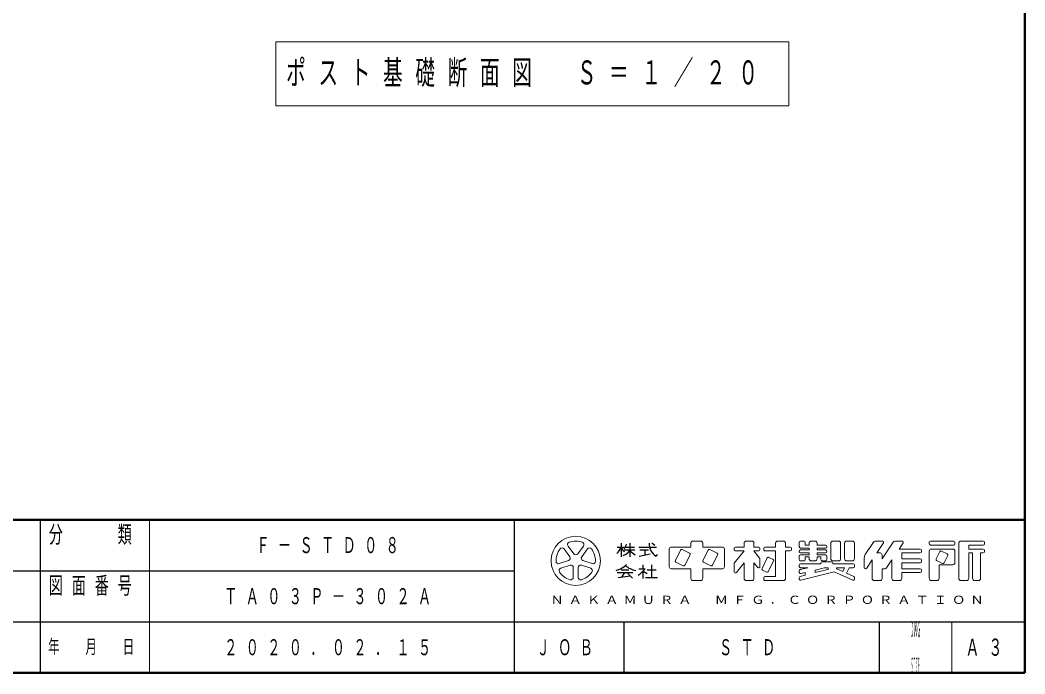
# Model space of a CAD drawing. Units: millimetres on the paper, scale 1:50, with parts at other scales. Extents: x 35 to 420, y -297 to 267.
# Drawn here: x 282.3 to 420, y -297.1 to -207.5 of the extents above; entities that cross this region are included whole.
import ezdxf
from ezdxf.enums import TextEntityAlignment as Align

# ---------------------------------------------------------------- set-up
doc = ezdxf.new("R2010")
doc.units = ezdxf.units.MM
doc.layers.add('1_20', color=7, linetype='Continuous', lineweight=13)
doc.layers.add('NAKAMURA図枠', color=7, linetype='Continuous', lineweight=13)
doc.layers.add('図面情報', color=7, linetype='Continuous')
doc.styles.add('ＭＳ ゴシック', font='')
doc.styles.get('ＭＳ ゴシック').set_extended_font_data('MS Gothic')

msp = doc.modelspace()

# ---------------------------------------------------------------- linework, layer by layer
at = {"layer": '1_20'}
for p, q in [((317.325, -210.485), (317.325, -219.285)), ((387.625, -210.485), (317.325, -210.485)), ((387.625, -219.285), (387.625, -210.485)), ((317.325, -219.285), (387.625, -219.285))]:
    msp.add_line(p, q, dxfattribs=at)
at = {"layer": 'NAKAMURA図枠', "lineweight": 50}
for p, q in [((420, -297), (420, -30)), ((35, -276), (420, -276)), ((35, -297), (420, -297))]:
    msp.add_line(p, q, dxfattribs=at)
at = {"layer": 'NAKAMURA図枠', "color": 211, "lineweight": 25}
for p, q in [((285, -276), (285, -297)), ((350, -276), (350, -297)), ((232.5, -283), (350, -283)), ((177.5, -290), (420, -290)), ((400, -290), (400, -297))]:
    msp.add_line(p, q, dxfattribs=at)
at = {"layer": 'NAKAMURA図枠'}
for p, q in [((300, -276), (300, -297)), ((374.224, -279.207), (374.224, -279.747)), ((374.494, -278.937), (375.574, -278.937)), ((375.844, -279.207), (375.844, -279.747)), ((381.514, -279.207), (381.514, -279.747)), ((381.784, -278.937), (382.594, -278.937)), ((382.864, -279.207), (382.864, -279.747)), ((385.834, -279.207), (385.834, -279.747)), ((386.104, -278.937), (386.914, -278.937)), ((387.184, -279.207), (387.184, -279.747)), ((389.074, -279.099), (389.074, -279.72)), ((389.236, -278.937), (389.722, -278.937)), ((389.884, -279.099), (389.884, -279.477)), ((389.884, -279.477), (390.424, -279.477)), ((390.424, -279.207), (390.424, -279.477)), ((391.234, -278.937), (390.694, -278.937)), ((391.504, -279.207), (391.504, -279.477)), ((391.504, -279.477), (392.692, -279.477)), ((393.394, -279.207), (393.394, -281.367)), ((393.664, -278.937), (394.474, -278.937)), ((394.744, -279.207), (394.744, -281.367)), ((395.284, -279.207), (395.284, -281.367)), ((395.554, -278.937), (396.364, -278.937)), ((396.634, -279.207), (396.634, -281.367)), ((398.12, -280.758), (399.254, -279.057)), ((399.479, -278.937), (400.471, -278.937)), ((399.694, -280.557), (400.606, -279.189)), ((400.414, -281.367), (401.954, -279.057)), ((402.179, -278.937), (403.171, -278.937)), ((402.754, -280.017), (403.306, -279.189)), ((406.894, -279.099), (406.894, -279.315)), ((407.056, -278.937), (410.242, -278.937)), ((407.056, -279.477), (410.242, -279.477)), ((410.404, -279.099), (410.404, -279.315)), ((410.944, -279.207), (410.944, -284.067)), ((411.214, -278.937), (414.292, -278.937)), ((412.294, -279.477), (412.294, -280.017)), ((412.294, -279.477), (414.292, -279.477)), ((414.454, -279.099), (414.454, -279.315)), ((357.61, -281.083), (356.825, -280.003)), ((357.371, -279.607), (358.156, -280.687)), ((358.702, -280.687), (359.487, -279.607)), ((360.033, -280.003), (359.248, -281.083)), ((371.254, -280.017), (371.254, -282.447)), ((371.524, -279.747), (374.224, -279.747)), ((372.802, -280.162), (372.082, -281.6)), ((374.025, -280.592), (373.019, -280.089)), ((373.378, -282.248), (374.098, -280.81)), ((375.844, -279.747), (378.544, -279.747)), ((376.582, -280.162), (375.862, -281.6)), ((377.805, -280.592), (376.799, -280.089)), ((377.158, -282.248), (377.878, -280.81)), ((378.814, -280.017), (378.814, -282.447)), ((380.164, -279.909), (380.164, -280.125)), ((381.514, -280.287), (380.164, -281.974)), ((380.326, -279.747), (381.514, -279.747)), ((380.326, -280.287), (381.514, -280.287)), ((382.864, -279.747), (383.512, -279.747)), ((382.864, -280.287), (383.674, -281.299)), ((382.864, -280.287), (383.512, -280.287)), ((383.674, -279.909), (383.674, -280.125)), ((384.214, -279.909), (384.214, -280.125)), ((384.376, -279.747), (385.834, -279.747)), ((384.376, -280.287), (385.834, -280.287)), ((385.834, -280.287), (385.834, -283.797)), ((387.184, -279.747), (387.832, -279.747)), ((387.184, -280.287), (387.184, -284.067)), ((387.184, -280.287), (387.832, -280.287)), ((387.994, -279.909), (387.994, -280.125)), ((389.074, -280.314), (389.074, -280.395)), ((389.236, -279.882), (390.424, -279.882)), ((389.236, -280.152), (390.424, -280.152)), ((389.236, -280.557), (390.424, -280.557)), ((389.236, -280.827), (390.424, -280.827)), ((390.424, -279.882), (390.424, -280.152)), ((390.424, -280.557), (390.424, -280.827)), ((391.504, -279.882), (392.692, -279.882)), ((391.504, -279.882), (391.504, -280.152)), ((391.504, -280.152), (392.692, -280.152)), ((391.504, -280.557), (392.692, -280.557)), ((391.504, -280.557), (391.504, -280.827)), ((391.504, -280.827), (392.692, -280.827)), ((392.854, -279.639), (392.854, -279.72)), ((392.854, -280.314), (392.854, -280.395)), ((399.694, -280.557), (400.144, -280.557)), ((400.414, -280.827), (400.414, -281.367)), ((402.754, -280.017), (405.652, -280.017)), ((403.114, -280.557), (405.652, -280.557)), ((403.114, -280.557), (403.114, -281.367)), ((405.814, -280.179), (405.814, -280.395)), ((406.894, -280.287), (406.894, -284.067)), ((407.164, -280.017), (410.134, -280.017)), ((408.334, -280.378), (407.83, -281.384)), ((408.551, -280.305), (409.341, -280.7)), ((409.414, -280.918), (408.91, -281.924)), ((410.404, -280.287), (410.404, -281.907)), ((412.294, -280.017), (414.292, -280.017)), ((412.294, -280.557), (412.834, -280.557)), ((412.294, -280.557), (412.294, -284.067)), ((412.834, -280.557), (412.834, -284.067)), ((413.914, -280.557), (414.292, -280.557)), ((413.914, -280.557), (413.914, -284.067)), ((414.454, -280.179), (414.454, -280.395)), ((356.172, -282.015), (357.441, -281.603)), ((357.65, -282.245), (356.38, -282.657)), ((360.478, -282.657), (359.208, -282.245)), ((359.417, -281.603), (360.687, -282.015)), ((372.155, -281.817), (373.161, -282.32)), ((375.935, -281.817), (376.941, -282.32)), ((380.164, -281.974), (380.164, -283.132)), ((381.514, -281.907), (380.453, -283.234)), ((381.514, -281.907), (381.514, -284.067)), ((382.864, -281.907), (383.386, -282.559)), ((382.864, -281.907), (382.864, -284.067)), ((383.674, -281.299), (383.674, -282.457)), ((384.682, -281.242), (383.962, -282.68)), ((385.546, -281.674), (384.826, -283.112)), ((384.899, -281.169), (385.473, -281.456)), ((389.074, -280.989), (389.074, -281.475)), ((389.074, -282.204), (389.074, -282.42)), ((389.236, -281.637), (389.722, -281.637)), ((389.236, -282.042), (392.044, -282.042)), ((389.884, -281.097), (390.424, -281.097)), ((389.884, -281.097), (389.884, -281.475)), ((390.424, -281.097), (390.424, -281.367)), ((390.694, -281.637), (391.234, -281.637)), ((391.504, -281.097), (391.504, -281.367)), ((391.504, -281.097), (392.044, -281.097)), ((392.044, -281.097), (392.044, -281.475)), ((392.044, -281.934), (392.044, -282.042)), ((392.206, -281.637), (392.692, -281.637)), ((392.206, -281.772), (393.502, -281.772)), ((392.854, -280.989), (392.854, -281.475)), ((393.664, -281.637), (394.474, -281.637)), ((393.664, -281.934), (393.664, -282.042)), ((393.664, -282.042), (396.472, -282.042)), ((395.554, -281.637), (396.364, -281.637)), ((396.634, -282.204), (396.634, -282.42)), ((397.984, -281.207), (397.984, -282.587)), ((398.281, -282.677), (399.064, -281.502)), ((399.064, -281.502), (399.064, -284.067)), ((401.034, -282.596), (401.764, -281.502)), ((401.764, -281.502), (401.764, -284.067)), ((403.114, -281.367), (405.652, -281.367)), ((403.114, -281.907), (403.114, -282.717)), ((403.114, -281.907), (405.652, -281.907)), ((405.814, -281.529), (405.814, -281.745)), ((407.903, -281.601), (408.693, -281.996)), ((408.244, -282.177), (408.244, -284.067)), ((408.244, -282.177), (410.134, -282.177)), ((358.092, -283.901), (358.092, -282.566)), ((358.767, -282.566), (358.767, -283.901)), ((371.524, -282.717), (374.224, -282.717)), ((374.224, -282.717), (374.224, -284.067)), ((375.844, -282.717), (378.544, -282.717)), ((375.844, -282.717), (375.844, -284.067)), ((384.035, -282.897), (384.609, -283.184)), ((389.074, -283.005), (389.074, -283.227)), ((390.26, -282.582), (389.197, -282.848)), ((389.884, -283.594), (389.197, -283.766)), ((389.236, -282.582), (390.26, -282.582)), ((393.85, -283.159), (389.275, -284.303)), ((389.884, -283.232), (389.275, -283.385)), ((389.884, -283.232), (389.884, -283.594)), ((392.487, -282.582), (391.234, -282.895)), ((392.977, -282.821), (391.234, -283.257)), ((391.234, -282.895), (391.234, -283.257)), ((392.487, -282.582), (392.947, -282.582)), ((393.85, -283.159), (396.406, -284.295)), ((394.229, -282.737), (395.032, -283.094)), ((394.262, -282.582), (395.288, -282.582)), ((395.032, -283.094), (395.288, -282.582)), ((395.526, -283.313), (395.892, -282.582)), ((395.526, -283.313), (396.538, -283.763)), ((395.892, -282.582), (396.472, -282.582)), ((400.414, -282.717), (400.81, -282.717)), ((400.414, -282.717), (400.414, -284.067)), ((403.114, -282.717), (405.652, -282.717)), ((403.114, -283.257), (403.114, -284.067)), ((403.114, -283.257), (405.652, -283.257)), ((405.814, -282.879), (405.814, -283.095)), ((374.494, -284.337), (375.574, -284.337)), ((381.784, -284.337), (382.594, -284.337)), ((384.214, -283.959), (384.214, -284.175)), ((384.376, -283.797), (385.834, -283.797)), ((384.376, -284.337), (386.914, -284.337)), ((389.074, -283.923), (389.074, -284.146)), ((396.634, -283.911), (396.634, -284.147)), ((399.334, -284.337), (400.144, -284.337)), ((402.034, -284.337), (402.844, -284.337)), ((407.164, -284.337), (407.974, -284.337)), ((411.214, -284.337), (412.024, -284.337)), ((413.104, -284.337), (413.644, -284.337)), ((410, -290), (410, -297))]:
    msp.add_line(p, q, dxfattribs=at)
at = {"layer": 'NAKAMURA図枠', "lineweight": 25}
for p, q in [((364.639, -279.207), (364.639, -281.097)), ((365.854, -279.207), (365.854, -281.097)), ((369.281, -279.533), (368.84, -279.239)), ((364.099, -279.747), (365.044, -279.747)), ((365.085, -280.152), (366.529, -280.152)), ((365.231, -279.747), (366.475, -279.747)), ((367.069, -279.747), (369.499, -279.747)), ((367.111, -280.98), (368.647, -280.673)), ((367.204, -280.152), (368.419, -280.152)), ((367.879, -280.152), (367.879, -280.827)), ((367.609, -282.177), (367.609, -282.717)), ((368.824, -282.177), (368.824, -283.932)), ((364.099, -283.216), (366.259, -283.216)), ((364.235, -283.933), (365.887, -283.696)), ((364.639, -282.852), (365.719, -282.852)), ((365.101, -283.216), (364.711, -283.864)), ((365.584, -283.393), (366.19, -283.999)), ((367.069, -282.717), (367.949, -282.717)), ((367.609, -283.09), (367.609, -284.067)), ((367.66, -283.04), (368.204, -283.354)), ((368.217, -282.852), (369.432, -282.852)), ((368.014, -283.932), (369.634, -283.932)), ((365, -290), (365, -297))]:
    msp.add_line(p, q, dxfattribs=at)
at = {"layer": 'NAKAMURA図枠'}
msp.add_circle((358.429, -281.637), 3.375, dxfattribs=at)
for centre, radius, start, end in [((357.644, -279.408), 0.338, 109.39847, 215.99997), ((358.429, -281.637), 2.7, 70.60155, 109.39847), ((359.214, -279.408), 0.338, 324, 70.60155), ((374.494, -279.207), 0.27, 89.99998, 179.99996), ((375.574, -279.207), 0.27, 0, 89.99998), ((381.784, -279.207), 0.27, 89.99998, 179.99996), ((382.594, -279.207), 0.27, 0, 89.99998), ((386.104, -279.207), 0.27, 89.99998, 179.99996), ((386.914, -279.207), 0.27, 0, 89.99998), ((389.236, -279.099), 0.162, 89.99998, 179.99996), ((389.722, -279.099), 0.162, 0, 89.99998), ((390.694, -279.207), 0.27, 89.99998, 179.99996), ((391.234, -279.207), 0.27, 0, 89.99998), ((392.692, -279.639), 0.162, 0, 89.99998), ((393.664, -279.207), 0.27, 89.99998, 179.99996), ((394.474, -279.207), 0.27, 0, 89.99998), ((395.554, -279.207), 0.27, 89.99998, 179.99996), ((396.364, -279.207), 0.27, 0, 89.99998), ((399.479, -279.207), 0.27, 89.99998, 146.30984), ((400.471, -279.099), 0.162, 326.31015, 89.99998), ((402.179, -279.207), 0.27, 89.99998, 146.3098), ((403.171, -279.099), 0.162, 326.31003, 89.99998), ((407.056, -279.099), 0.162, 89.99998, 179.99996), ((407.056, -279.315), 0.162, 179.99998, 270.00002), ((410.242, -279.099), 0.162, 0, 89.99998), ((410.242, -279.315), 0.162, 270.00002, 0), ((411.214, -279.207), 0.27, 89.99998, 179.99996), ((414.292, -279.099), 0.162, 0, 89.99998), ((414.292, -279.315), 0.162, 270.00002, 0), ((358.429, -281.637), 2.7, 142.60154, 181.39846), ((356.552, -280.202), 0.338, 35.99999, 142.60154), ((358.429, -280.488), 0.338, 215.99998, 324), ((360.306, -280.202), 0.338, 37.39846, 143.99995), ((358.429, -281.637), 2.7, 358.60155, 37.39847), ((371.524, -280.017), 0.27, 89.99998, 179.99996), ((372.946, -280.234), 0.162, 63.43492, 153.43499), ((373.953, -280.737), 0.162, 333.4349, 63.43487), ((376.726, -280.234), 0.162, 63.43492, 153.43499), ((377.733, -280.737), 0.162, 333.4349, 63.43487), ((378.544, -280.017), 0.27, 0, 89.99998), ((380.326, -279.909), 0.162, 89.99998, 179.99996), ((380.326, -280.125), 0.162, 179.99998, 270.00002), ((383.512, -279.909), 0.162, 0, 89.99998), ((383.512, -280.125), 0.162, 270.00002, 0), ((384.376, -279.909), 0.162, 89.99998, 179.99996), ((384.376, -280.125), 0.162, 179.99998, 270.00002), ((387.832, -279.909), 0.162, 0, 89.99998), ((387.832, -280.125), 0.162, 270.00002, 0), ((389.236, -279.72), 0.162, 179.99998, 270.00002), ((389.236, -280.314), 0.162, 89.99998, 179.99996), ((389.236, -280.395), 0.162, 179.99998, 270.00002), ((389.236, -280.989), 0.162, 89.99998, 179.99996), ((392.692, -279.72), 0.162, 270.00002, 0), ((392.692, -280.314), 0.162, 0, 89.99998), ((392.692, -280.395), 0.162, 270.00002, 0), ((392.692, -280.989), 0.162, 0, 89.99998), ((398.794, -281.207), 0.81, 146.30999, 179.99996), ((400.144, -280.827), 0.27, 0, 89.99998), ((405.652, -280.179), 0.162, 0, 89.99998), ((405.652, -280.395), 0.162, 270.00002, 0), ((407.164, -280.287), 0.27, 89.99998, 179.99996), ((408.478, -280.45), 0.162, 63.43447, 153.43474), ((409.269, -280.845), 0.162, 333.43484, 63.43447), ((410.134, -280.287), 0.27, 0, 89.99998), ((414.292, -280.179), 0.162, 0, 89.99998), ((414.292, -280.395), 0.162, 270.00002, 0), ((356.067, -281.694), 0.338, 181.39848, 287.99997), ((357.337, -281.282), 0.338, 287.99998, 35.99999), ((357.754, -282.566), 0.338, 359.99997, 107.99999), ((359.104, -282.566), 0.338, 71.99997, 179.99999), ((359.521, -281.282), 0.338, 143.99996, 251.99999), ((360.791, -281.694), 0.338, 252.00001, 358.60156), ((372.227, -281.672), 0.162, 153.43495, 243.43485), ((373.234, -282.175), 0.162, 243.43498, 333.43496), ((376.007, -281.672), 0.162, 153.43495, 243.43485), ((377.014, -282.175), 0.162, 243.43498, 333.43496), ((384.826, -281.314), 0.162, 63.43487, 153.43498), ((385.401, -281.601), 0.162, 333.43492, 63.43493), ((389.236, -281.475), 0.162, 179.99998, 270.00002), ((389.236, -282.204), 0.162, 89.99998, 179.99996), ((389.722, -281.475), 0.162, 270.00002, 0), ((390.694, -281.367), 0.27, 179.99998, 270.00002), ((391.234, -281.367), 0.27, 270.00002, 0), ((392.206, -281.475), 0.162, 179.99998, 270.00002), ((392.206, -281.934), 0.162, 89.99998, 179.99996), ((392.692, -281.475), 0.162, 270.00002, 0), ((393.664, -281.367), 0.27, 179.99998, 270.00002), ((393.502, -281.934), 0.162, 0, 89.99998), ((394.474, -281.367), 0.27, 270.00002, 0), ((395.554, -281.367), 0.27, 179.99998, 270.00002), ((396.364, -281.367), 0.27, 270.00002, 0), ((396.472, -282.204), 0.162, 0, 89.99998), ((405.652, -281.529), 0.162, 0, 89.99998), ((405.652, -281.745), 0.162, 270.00002, 0), ((407.975, -281.456), 0.162, 153.43517, 243.43529), ((408.766, -281.851), 0.162, 243.43534, 333.43491), ((410.134, -281.907), 0.27, 270.00002, 0), ((356.484, -282.978), 0.338, 107.99999, 214.60154), ((358.429, -281.637), 2.7, 214.60156, 253.39848), ((358.429, -281.637), 2.7, 286.60155, 325.39847), ((360.374, -282.978), 0.338, 325.39847, 71.99996), ((371.524, -282.447), 0.27, 179.99998, 270.00002), ((378.544, -282.447), 0.27, 270.00002, 0), ((380.326, -283.132), 0.162, 179.99998, 321.34037), ((383.512, -282.457), 0.162, 218.65962, 0), ((384.107, -282.752), 0.162, 153.43487, 243.4348), ((384.682, -283.039), 0.162, 243.43487, 333.43498), ((389.236, -282.42), 0.162, 179.99998, 270.00002), ((389.236, -283.005), 0.162, 104.03614, 179.99996), ((389.236, -283.227), 0.162, 179.99998, 284.03612), ((392.947, -282.703), 0.121, 284.0365, 89.99998), ((394.262, -282.663), 0.081, 89.99998, 246.03817), ((396.472, -282.42), 0.162, 270.00002, 0), ((398.146, -282.587), 0.162, 179.99998, 326.30997), ((400.81, -282.447), 0.27, 270.00002, 326.31002), ((405.652, -282.879), 0.162, 0, 89.99998), ((405.652, -283.095), 0.162, 270.00002, 0), ((357.754, -283.901), 0.338, 253.39847, 359.99997), ((359.104, -283.901), 0.338, 179.99999, 286.60154), ((374.494, -284.067), 0.27, 179.99998, 270.00002), ((375.574, -284.067), 0.27, 270.00002, 0), ((381.784, -284.067), 0.27, 179.99998, 270.00002), ((382.594, -284.067), 0.27, 270.00002, 0), ((384.376, -283.959), 0.162, 89.99998, 179.99996), ((384.376, -284.175), 0.162, 179.99998, 270.00002), ((386.914, -284.067), 0.27, 270.00002, 0), ((389.236, -283.923), 0.162, 104.03614, 179.99996), ((389.236, -284.146), 0.162, 179.99998, 284.03612), ((396.472, -284.147), 0.162, 246.03699, 0), ((396.472, -283.911), 0.162, 0, 66.03701), ((399.334, -284.067), 0.27, 179.99998, 270.00002), ((400.144, -284.067), 0.27, 270.00002, 0), ((402.034, -284.067), 0.27, 179.99998, 270.00002), ((402.844, -284.067), 0.27, 270.00002, 0), ((407.164, -284.067), 0.27, 179.99998, 270.00002), ((407.974, -284.067), 0.27, 270.00002, 0), ((411.214, -284.067), 0.27, 179.99998, 270.00002), ((412.024, -284.067), 0.27, 270.00002, 0), ((413.104, -284.067), 0.27, 179.99998, 270.00002), ((413.644, -284.067), 0.27, 270.00002, 0)]:
    msp.add_arc(centre, radius, start, end, dxfattribs=at)
at = {"layer": 'NAKAMURA図枠', "lineweight": 25}
for centre, radius, start, end in [((363.998, -278.953), 1.467, 313.72108, 343.54317), ((370.437, -279.306), 1.953, 177.09472, 240.51891), ((362.534, -278.916), 2.285, 311.36185, 337.13638), ((366.617, -278.573), 2.345, 212.50346, 230.00631), ((363.626, -278.182), 3.034, 295.86917, 317.23867), ((368.082, -278.182), 3.034, 222.76131, 240.10806), ((368.46, -280.195), 1.299, 321.42112, 334.8249), ((363.102, -279.743), 3.32, 285.11261, 313.40619), ((367.23, -279.806), 3.192, 231.17281, 259.75506), ((364.34, -279.774), 4.657, 304.87257, 320.80411)]:
    msp.add_arc(centre, radius, start, end, dxfattribs=at)

# ---------------------------------------------------------------- texts
at = {"layer": '1_20', "insert": (318.725, -214.885), "char_height": 3.299, "attachment_point": 4, "style": 'ＭＳ ゴシック'}
msp.add_mtext('\\T1.64;\\W0.6;ポスト基礎断面図\u3000Ｓ＝１／２０', dxfattribs=at)
at = {"layer": 'NAKAMURA図枠', "style": 'ＭＳ ゴシック'}
for s, width, p in [('ＤＷＧ', 0.15, (405, -291)), ('ＳＩＺＥ', 0.1, (405, -296))]:
    msp.add_text(s, height=2.199, dxfattribs=dict(at, width=width)).set_placement(p, align=Align.MIDDLE_CENTER)
at = {"layer": 'NAKAMURA図枠', "color": 4, "style": 'ＭＳ ゴシック'}
for s, insert, char_height, attachment_point in [('\\T1.64;\\W0.6;分\u3000\u3000類', (292.5, -276.833), 2.346, 2), ('\\T1.64;\\W0.6;図面番号', (292.5, -283.833), 2.346, 2), ('\\T1.39;\\W1.2;ＮＡＫＡＭＵＲＡ\u3000ＭＦＧ．ＣＯＲＰＯＲＡＴＩＯＮ', (385, -287), 1.1, 5), ('\\T1.64;\\W0.6;年\u3000月\u3000日', (292.5, -293.5), 1.906, 5), ('\\T1.64;\\W0.6;ＪＯＢ', (357.5, -293.5), 2.199, 5), ('\\T1.64;\\W0.6;Ａ３', (415, -293.5), 2.346, 5)]:
    msp.add_mtext(s, dxfattribs=dict(at, insert=insert, char_height=char_height, attachment_point=attachment_point))
at = {"layer": '図面情報', "char_height": 2.199, "attachment_point": 5, "style": 'ＭＳ ゴシック'}
for s, insert in [('\\T1.64;\\W0.6;Ｆ－ＳＴＤ０８', (325, -279.5)), ('\\T1.64;\\W0.6;ＴＡ０３Ｐ－３０２Ａ', (325, -286.5)), ('\\T1.64;\\W0.6;２０２０．０２．１５', (325, -293.5)), ('\\T1.64;\\W0.6;ＳＴＤ', (382.5, -293.5))]:
    msp.add_mtext(s, dxfattribs=dict(at, insert=insert))

doc.saveas('drawing.dxf')
